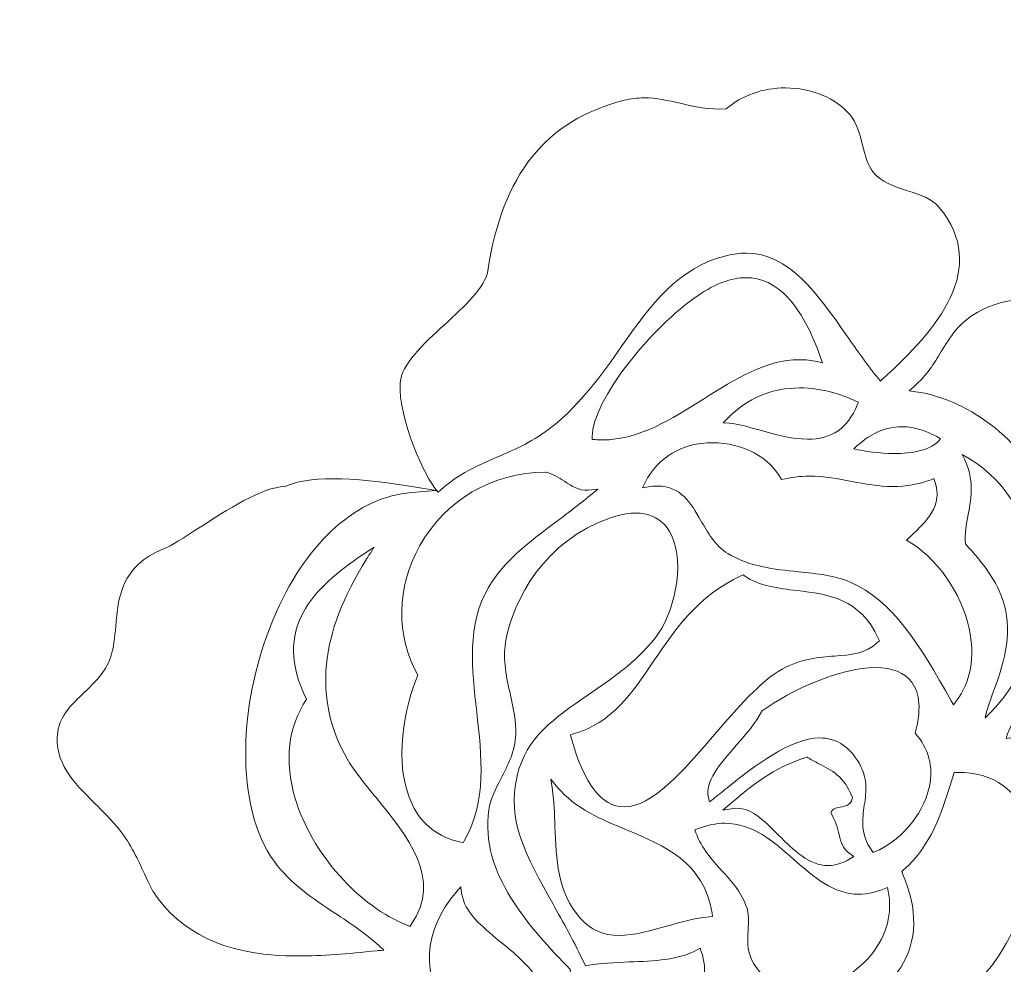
# Model space of a CAD drawing. Header units: millimetres. Extents: x -187 to 113, y -78 to 72.
# Drawn here: x -153.42 to -146.68, y 11.65 to 18.12 of the extents above; entities that cross this region are included whole.
import ezdxf

# ---------------------------------------------------------------- set-up
doc = ezdxf.new("R2010")
doc.units = ezdxf.units.MM
doc.header["$MEASUREMENT"] = 0
doc.layers.add('layer 1', color=7, linetype='Continuous')

msp = doc.modelspace()

# ---------------------------------------------------------------- linework, layer by layer
at = {"layer": 'layer 1', "color": 1, "lineweight": 35}
msp.add_open_spline([(38.43276, 72.15664), (38.43276, 72.15664), (-111.56738, 72.15664), (-111.56738, 72.15664), (-111.56738, 72.15664), (-152.98848, 72.15664), (-186.56732, 38.5779), (-186.56732, -2.84336), (-186.56732, -2.84336), (-186.56732, -44.26448), (-152.98848, -77.84336), (-111.56738, -77.84336), (-111.56738, -77.84336), (-111.56738, -77.84336), (38.43276, -77.84336), (38.43276, -77.84336), (38.43276, -77.84336), (79.85412, -77.84336), (113.43268, -44.26448), (113.43268, -2.84336), (113.43268, -2.84336), (113.43268, 38.5779), (79.85412, 72.15664), (38.43276, 72.15664)], degree=3, knots=[0, 0, 0, 0, 0.1428571, 0.1428571, 0.1428571, 0.1428572, 0.2857143, 0.2857143, 0.2857143, 0.2857143, 0.4285714, 0.4285714, 0.4285714, 0.4285714, 0.5714286, 0.5714286, 0.5714286, 0.5714286, 0.7142857, 0.7142857, 0.7142857, 0.7142857, 1, 1, 1, 1], dxfattribs=at)
msp.add_open_spline([(-117.87722, 66.47888), (-152.71358, 59.99508), (-179.22136, 33.43024), (-181.29874, 1.06578)], degree=3, dxfattribs=at)
at = {"layer": 'layer 1', "color": 1, "lineweight": 9}
for points, knots in [([(-150.55904, 14.8844), (-150.55904, 14.8844), (-150.54386, 14.89802), (-150.54386, 14.89802), (-150.54386, 14.89802), (-150.41842, 15.01038), (-150.28868, 15.06642), (-150.1513, 15.12576), (-150.1513, 15.12576), (-150.0289, 15.17862), (-149.90232, 15.2333), (-149.7797, 15.33106), (-149.7797, 15.33106), (-149.5764, 15.49328), (-149.4359, 15.69236), (-149.30006, 15.8849), (-149.30006, 15.8849), (-149.1041, 16.16264), (-148.91902, 16.42494), (-148.57666, 16.50496), (-148.57666, 16.50496), (-148.53334, 16.51506), (-148.49086, 16.52018), (-148.45036, 16.52018), (-148.45036, 16.52018), (-148.15532, 16.52018), (-147.96334, 16.24562), (-147.76004, 15.95496), (-147.76004, 15.95496), (-147.69172, 15.85728), (-147.6211, 15.75626), (-147.5441, 15.66148), (-147.5441, 15.66148), (-147.5441, 15.66148), (-147.5305, 15.6448), (-147.5305, 15.6448), (-147.5305, 15.6448), (-147.5305, 15.6448), (-147.51458, 15.6592), (-147.51458, 15.6592), (-147.51458, 15.6592), (-147.13176, 16.00536), (-146.78626, 16.41548), (-147.12676, 16.83268), (-147.12676, 16.83268), (-147.17612, 16.89314), (-147.25832, 16.91958), (-147.3454, 16.94762), (-147.3454, 16.94762), (-147.4355, 16.97666), (-147.5287, 17.00664), (-147.5817, 17.07654), (-147.5817, 17.07654), (-147.61818, 17.1247), (-147.63562, 17.19322), (-147.65244, 17.25946), (-147.65244, 17.25946), (-147.67132, 17.33382), (-147.69086, 17.41066), (-147.73764, 17.46586), (-147.73764, 17.46586), (-147.83574, 17.58188), (-148.00104, 17.6511), (-148.17976, 17.6511), (-148.17976, 17.6511), (-148.3356, 17.6511), (-148.47946, 17.59992), (-148.58568, 17.50686), (-148.58568, 17.50686), (-148.7034, 17.5003), (-148.80468, 17.5235), (-148.90234, 17.54588), (-148.90234, 17.54588), (-148.98534, 17.56494), (-149.0638, 17.58296), (-149.14896, 17.58296), (-149.14896, 17.58296), (-149.19572, 17.58296), (-149.24006, 17.57746), (-149.2845, 17.56622), (-149.2845, 17.56622), (-149.82156, 17.43068), (-150.11852, 17.05956), (-150.21904, 16.39832), (-150.21904, 16.39832), (-150.23592, 16.2878), (-150.37704, 16.1578), (-150.51354, 16.03208), (-150.51354, 16.03208), (-150.66562, 15.89204), (-150.80926, 15.75976), (-150.81838, 15.63368), (-150.81838, 15.63368), (-150.83636, 15.38562), (-150.63942, 14.97458), (-150.57262, 14.89964), (-150.57262, 14.89964), (-150.57262, 14.89964), (-150.55904, 14.8844), (-150.55904, 14.8844)], [0, 0, 0, 0, 0.0384615, 0.0384615, 0.0384615, 0.0384615, 0.0769231, 0.0769231, 0.0769231, 0.0769231, 0.1153846, 0.1153846, 0.1153846, 0.1153846, 0.1538462, 0.1538462, 0.1538462, 0.1538462, 0.1923077, 0.1923077, 0.1923077, 0.1923077, 0.2307692, 0.2307692, 0.2307692, 0.2307692, 0.2692308, 0.2692308, 0.2692308, 0.2692308, 0.3076923, 0.3076923, 0.3076923, 0.3076923, 0.3461538, 0.3461538, 0.3461538, 0.3461539, 0.3846154, 0.3846154, 0.3846154, 0.3846154, 0.4230769, 0.4230769, 0.4230769, 0.4230769, 0.4615385, 0.4615385, 0.4615385, 0.4615385, 0.5, 0.5, 0.5, 0.5, 0.5384615, 0.5384615, 0.5384615, 0.5384615, 0.5769231, 0.5769231, 0.5769231, 0.5769231, 0.6153846, 0.6153846, 0.6153846, 0.6153846, 0.6538462, 0.6538462, 0.6538462, 0.6538462, 0.6923077, 0.6923077, 0.6923077, 0.6923077, 0.7307692, 0.7307692, 0.7307692, 0.7307692, 0.7692308, 0.7692308, 0.7692308, 0.7692308, 0.8076923, 0.8076923, 0.8076923, 0.8076923, 0.8461538, 0.8461538, 0.8461538, 0.8461539, 0.8846154, 0.8846154, 0.8846154, 0.8846154, 0.9230769, 0.9230769, 0.9230769, 0.9230769, 1, 1, 1, 1]), ([(-148.45168, 16.35218), (-148.55066, 16.35218), (-148.66044, 16.31152), (-148.77804, 16.2314), (-148.77804, 16.2314), (-149.09772, 16.01366), (-149.50322, 15.5148), (-149.50322, 15.26464), (-149.50322, 15.26464), (-149.50322, 15.26464), (-149.50322, 15.24548), (-149.50322, 15.24548), (-149.50322, 15.24548), (-149.50322, 15.24548), (-149.4843, 15.24398), (-149.4843, 15.24398), (-149.4843, 15.24398), (-149.4672, 15.24258), (-149.45008, 15.24188), (-149.43314, 15.24188), (-149.43314, 15.24188), (-149.18544, 15.2419), (-148.95932, 15.3842), (-148.74062, 15.52178), (-148.74062, 15.52178), (-148.52048, 15.66028), (-148.31252, 15.79108), (-148.08398, 15.79108), (-148.08398, 15.79108), (-148.04334, 15.79108), (-148.00262, 15.78676), (-147.96294, 15.77822), (-147.96294, 15.77822), (-147.96294, 15.77822), (-147.92694, 15.7705), (-147.92694, 15.7705), (-147.92694, 15.7705), (-147.92694, 15.7705), (-147.93938, 15.80554), (-147.93938, 15.80554), (-147.93938, 15.80554), (-148.0701, 16.17338), (-148.2377, 16.35216), (-148.45168, 16.35218)], [0, 0, 0, 0, 0.0833333, 0.0833333, 0.0833333, 0.0833333, 0.1666667, 0.1666667, 0.1666667, 0.1666667, 0.25, 0.25, 0.25, 0.25, 0.3333333, 0.3333333, 0.3333333, 0.3333333, 0.4166667, 0.4166667, 0.4166667, 0.4166667, 0.5, 0.5, 0.5, 0.5, 0.5833333, 0.5833333, 0.5833333, 0.5833333, 0.6666667, 0.6666667, 0.6666667, 0.6666667, 0.75, 0.75, 0.75, 0.75, 0.8333333, 0.8333333, 0.8333333, 0.8333333, 1, 1, 1, 1]), ([(-145.77388, 13.83546), (-145.64498, 14.2262), (-145.781, 14.6728), (-146.12904, 15.00636), (-146.12904, 15.00636), (-145.90814, 15.17898), (-145.82686, 15.43732), (-145.91158, 15.70234), (-145.91158, 15.70234), (-146.00548, 15.99628), (-146.2681, 16.20154), (-146.55014, 16.20154), (-146.55014, 16.20154), (-146.6582, 16.20156), (-146.76518, 16.17206), (-146.86814, 16.11392), (-146.86814, 16.11392), (-146.9937, 16.04304), (-147.05188, 15.9474), (-147.11346, 15.84612), (-147.11346, 15.84612), (-147.16194, 15.7664), (-147.21208, 15.68394), (-147.29972, 15.60804), (-147.29972, 15.60804), (-147.29972, 15.60804), (-147.33414, 15.57826), (-147.33414, 15.57826), (-147.33414, 15.57826), (-147.33414, 15.57826), (-147.28932, 15.57176), (-147.28932, 15.57176), (-147.28932, 15.57176), (-146.90258, 15.51552), (-146.54044, 15.22154), (-146.34424, 14.80448), (-146.34424, 14.80448), (-146.1561, 14.4046), (-146.15908, 13.97112), (-146.35218, 13.64486), (-146.35218, 13.64486), (-146.38782, 13.58452), (-146.43242, 13.53844), (-146.47968, 13.48972), (-146.47968, 13.48972), (-146.54756, 13.41968), (-146.61776, 13.34722), (-146.65878, 13.22994), (-146.65878, 13.22994), (-146.65878, 13.22994), (-146.66954, 13.1992), (-146.66954, 13.1992), (-146.66954, 13.1992), (-146.66954, 13.1992), (-146.63744, 13.2024), (-146.63744, 13.2024), (-146.63744, 13.2024), (-146.20728, 13.24508), (-145.8925, 13.47582), (-145.77388, 13.83546)], [0, 0, 0, 0, 0.0625, 0.0625, 0.0625, 0.0625, 0.125, 0.125, 0.125, 0.125, 0.1875, 0.1875, 0.1875, 0.1875, 0.25, 0.25, 0.25, 0.25, 0.3125, 0.3125, 0.3125, 0.3125, 0.375, 0.375, 0.375, 0.375, 0.4375, 0.4375, 0.4375, 0.4375, 0.5, 0.5, 0.5, 0.5, 0.5625, 0.5625, 0.5625, 0.5625, 0.625, 0.625, 0.625, 0.625, 0.6875, 0.6875, 0.6875, 0.6875, 0.75, 0.75, 0.75, 0.75, 0.8125, 0.8125, 0.8125, 0.8125, 0.875, 0.875, 0.875, 0.875, 1, 1, 1, 1]), ([(-148.08392, 15.59784), (-148.27328, 15.59784), (-148.4388, 15.52834), (-148.57584, 15.39124), (-148.57584, 15.39124), (-148.57584, 15.39124), (-148.60788, 15.35924), (-148.60788, 15.35924), (-148.60788, 15.35924), (-148.60788, 15.35924), (-148.56298, 15.35584), (-148.56298, 15.35584), (-148.56298, 15.35584), (-148.50746, 15.35158), (-148.4366, 15.33146), (-148.36158, 15.3101), (-148.36158, 15.3101), (-148.2571, 15.28038), (-148.13866, 15.2467), (-148.02898, 15.2467), (-148.02898, 15.2467), (-147.86352, 15.24672), (-147.75216, 15.3235), (-147.6885, 15.48144), (-147.6885, 15.48144), (-147.6885, 15.48144), (-147.68106, 15.49986), (-147.68106, 15.49986), (-147.68106, 15.49986), (-147.68106, 15.49986), (-147.69896, 15.50816), (-147.69896, 15.50816), (-147.69896, 15.50816), (-147.78758, 15.54906), (-147.92634, 15.59782), (-148.08392, 15.59784)], [0, 0, 0, 0, 0.1, 0.1, 0.1, 0.1, 0.2, 0.2, 0.2, 0.2, 0.3, 0.3, 0.3, 0.3, 0.4, 0.4, 0.4, 0.4, 0.5, 0.5, 0.5, 0.5, 0.6, 0.6, 0.6, 0.6, 0.7, 0.7, 0.7, 0.7, 0.8, 0.8, 0.8, 0.8, 1, 1, 1, 1]), ([(-147.434, 15.149), (-147.53734, 15.149), (-147.6403, 15.1641), (-147.71328, 15.1806), (-147.71328, 15.1806), (-147.60844, 15.2814), (-147.4978, 15.33248), (-147.38394, 15.33248), (-147.38394, 15.33248), (-147.2771, 15.3325), (-147.18374, 15.28804), (-147.11826, 15.24974), (-147.11826, 15.24974), (-147.17918, 15.16702), (-147.32164, 15.149), (-147.434, 15.149)], [0, 0, 0, 0, 0.2, 0.2, 0.2, 0.2, 0.4, 0.4, 0.4, 0.4, 0.6, 0.6, 0.6, 0.6, 1, 1, 1, 1]), ([(-147.0298, 13.42974), (-147.0298, 13.42974), (-147.01094, 13.454), (-147.01094, 13.454), (-147.01094, 13.454), (-146.91168, 13.58178), (-146.88028, 13.75808), (-146.92246, 13.9504), (-146.92246, 13.9504), (-146.97732, 14.20086), (-147.148, 14.4404), (-147.35164, 14.5563), (-147.35164, 14.5563), (-147.34194, 14.5655), (-147.33208, 14.5747), (-147.3223, 14.58388), (-147.3223, 14.58388), (-147.21306, 14.6859), (-147.10012, 14.79128), (-147.1568, 14.95708), (-147.1568, 14.95708), (-147.1568, 14.95708), (-147.16364, 14.97702), (-147.16364, 14.97702), (-147.16364, 14.97702), (-147.16364, 14.97702), (-147.18322, 14.96978), (-147.18322, 14.96978), (-147.18322, 14.96978), (-147.26872, 14.93824), (-147.35418, 14.9229), (-147.44468, 14.9229), (-147.44468, 14.9229), (-147.54224, 14.92292), (-147.636, 14.94066), (-147.72672, 14.9579), (-147.72672, 14.9579), (-147.81926, 14.97544), (-147.91496, 14.99358), (-148.01644, 14.99358), (-148.01644, 14.99358), (-148.0822, 14.9936), (-148.14458, 14.98604), (-148.20662, 14.97058), (-148.20662, 14.97058), (-148.2835, 15.12), (-148.47478, 15.22302), (-148.6792, 15.22302), (-148.6792, 15.22302), (-148.88568, 15.22302), (-149.05432, 15.1237), (-149.14186, 14.95044), (-149.14186, 14.95044), (-149.14186, 14.95044), (-149.15998, 14.91462), (-149.15998, 14.91462), (-149.15998, 14.91462), (-149.15998, 14.91462), (-149.12064, 14.92052), (-149.12064, 14.92052), (-149.12064, 14.92052), (-149.09848, 14.92382), (-149.07714, 14.92548), (-149.0573, 14.92548), (-149.0573, 14.92548), (-148.89478, 14.92552), (-148.82986, 14.81196), (-148.76118, 14.69168), (-148.76118, 14.69168), (-148.71238, 14.60634), (-148.66196, 14.51808), (-148.57462, 14.46412), (-148.57462, 14.46412), (-148.42948, 14.37454), (-148.25782, 14.35674), (-148.09174, 14.3395), (-148.09174, 14.3395), (-147.96256, 14.32614), (-147.84052, 14.31346), (-147.73718, 14.26854), (-147.73718, 14.26854), (-147.4478, 14.14272), (-147.26016, 13.83966), (-147.04488, 13.45656), (-147.04488, 13.45656), (-147.04488, 13.45656), (-147.0298, 13.42974), (-147.0298, 13.42974)], [0, 0, 0, 0, 0.0434783, 0.0434783, 0.0434783, 0.0434783, 0.0869565, 0.0869565, 0.0869565, 0.0869565, 0.1304348, 0.1304348, 0.1304348, 0.1304348, 0.173913, 0.173913, 0.173913, 0.1739131, 0.2173913, 0.2173913, 0.2173913, 0.2173913, 0.2608696, 0.2608696, 0.2608696, 0.2608696, 0.3043478, 0.3043478, 0.3043478, 0.3043478, 0.3478261, 0.3478261, 0.3478261, 0.3478261, 0.3913043, 0.3913043, 0.3913043, 0.3913044, 0.4347826, 0.4347826, 0.4347826, 0.4347826, 0.4782609, 0.4782609, 0.4782609, 0.4782609, 0.5217391, 0.5217391, 0.5217391, 0.5217391, 0.5652174, 0.5652174, 0.5652174, 0.5652174, 0.6086957, 0.6086957, 0.6086957, 0.6086957, 0.6521739, 0.6521739, 0.6521739, 0.6521739, 0.6956522, 0.6956522, 0.6956522, 0.6956522, 0.7391304, 0.7391304, 0.7391304, 0.7391304, 0.7826087, 0.7826087, 0.7826087, 0.7826087, 0.826087, 0.826087, 0.826087, 0.826087, 0.8695652, 0.8695652, 0.8695652, 0.8695652, 0.9130435, 0.9130435, 0.9130435, 0.9130435, 1, 1, 1, 1]), ([(-146.46712, 14.3605), (-146.5097, 14.7149), (-146.69154, 14.99558), (-146.97002, 15.14104), (-146.97002, 15.14104), (-146.88244, 14.9784), (-146.906, 14.85288), (-146.9289, 14.73108), (-146.9289, 14.73108), (-146.9415, 14.6638), (-146.95346, 14.60014), (-146.94784, 14.52994), (-146.94784, 14.52994), (-146.83078, 14.40034), (-146.73054, 14.27972), (-146.68474, 14.124), (-146.68474, 14.124), (-146.61898, 13.90018), (-146.69578, 13.68688), (-146.75752, 13.51546), (-146.75752, 13.51546), (-146.78088, 13.45048), (-146.80196, 13.39208), (-146.81294, 13.34076), (-146.81294, 13.34076), (-146.55768, 13.56288), (-146.41962, 13.96482), (-146.46712, 14.3605)], [0, 0, 0, 0, 0.25, 0.25, 0.25, 0.25, 0.375, 0.375, 0.375, 0.375, 0.5, 0.5, 0.5, 0.5, 0.625, 0.625, 0.625, 0.625, 0.75, 0.75, 0.75, 0.75, 0.875, 0.875, 0.875, 0.875, 1, 1, 1, 1]), ([(-145.0377, 13.5641), (-145.03624, 13.56648), (-145.03534, 13.56926), (-145.03482, 13.5724), (-145.03482, 13.5724), (-145.03282, 13.58558), (-145.0408, 13.59406), (-145.05326, 13.60056), (-145.05326, 13.60056), (-144.83818, 13.89362), (-144.80222, 14.24164), (-144.95544, 14.55948), (-144.95544, 14.55948), (-145.11238, 14.88516), (-145.43354, 15.09556), (-145.77366, 15.09556), (-145.77366, 15.09556), (-145.85428, 15.09558), (-145.93526, 15.0838), (-146.01438, 15.06058), (-146.01438, 15.06058), (-146.01438, 15.06058), (-146.0622, 15.04654), (-146.0622, 15.04654), (-146.0622, 15.04654), (-146.0622, 15.04654), (-146.01846, 15.02246), (-146.01846, 15.02246), (-146.01846, 15.02246), (-145.56038, 14.77), (-145.39332, 14.29578), (-145.43096, 13.9378), (-145.43096, 13.9378), (-145.46736, 13.59138), (-145.67482, 13.337), (-146.00356, 13.23852), (-146.00356, 13.23852), (-146.17612, 13.15044), (-146.42704, 12.97088), (-146.44456, 12.84762), (-146.44456, 12.84762), (-146.44456, 12.84762), (-146.4464, 12.83436), (-146.4464, 12.83436), (-146.4464, 12.83436), (-146.4464, 12.83436), (-146.43524, 12.82718), (-146.43524, 12.82718), (-146.43524, 12.82718), (-146.42894, 12.82312), (-146.41806, 12.81352), (-146.40542, 12.80244), (-146.40542, 12.80244), (-146.33202, 12.73782), (-146.1792, 12.6033), (-145.91538, 12.6033), (-145.91538, 12.6033), (-145.85018, 12.6033), (-145.78168, 12.61182), (-145.7139, 12.62822), (-145.7139, 12.62822), (-145.66, 12.63546), (-145.60772, 12.6391), (-145.55866, 12.6391), (-145.55866, 12.6391), (-145.29486, 12.63912), (-145.11192, 12.53592), (-145.04348, 12.34856), (-145.04348, 12.34856), (-144.95184, 12.09774), (-145.09246, 11.75408), (-145.39328, 11.4935), (-145.39328, 11.4935), (-145.39328, 11.4935), (-145.4524, 11.44228), (-145.4524, 11.44228), (-145.4524, 11.44228), (-145.4524, 11.44228), (-145.37596, 11.4574), (-145.37596, 11.4574), (-145.37596, 11.4574), (-145.31498, 11.46946), (-145.25578, 11.49), (-145.19854, 11.51658), (-145.19854, 11.51658), (-145.19854, 11.51658), (-145.20412, 11.5039), (-145.20412, 11.5039), (-145.20412, 11.5039), (-145.30604, 11.27166), (-145.54096, 11.2361), (-145.78974, 11.1985), (-145.78974, 11.1985), (-145.93108, 11.1771), (-146.07726, 11.15498), (-146.20206, 11.09472), (-146.20206, 11.09472), (-146.29652, 11.04904), (-146.3776, 10.97604), (-146.45602, 10.90544), (-146.45602, 10.90544), (-146.53072, 10.83816), (-146.60802, 10.76854), (-146.69542, 10.72468), (-146.69542, 10.72468), (-147.12542, 10.50854), (-147.49088, 10.5017), (-147.8738, 10.7037), (-147.8738, 10.7037), (-147.8738, 10.7037), (-147.8776, 10.70994), (-147.8776, 10.70994), (-147.8776, 10.70994), (-147.8776, 10.70994), (-147.88462, 10.70994), (-147.88462, 10.70994), (-147.88462, 10.70994), (-147.88462, 10.70994), (-147.89726, 10.71772), (-147.89726, 10.71772), (-147.89726, 10.71772), (-147.89726, 10.71772), (-147.90394, 10.70452), (-147.90394, 10.70452), (-147.90394, 10.70452), (-147.90394, 10.70452), (-147.93172, 10.68768), (-147.93172, 10.68768), (-147.93172, 10.68768), (-147.93172, 10.68768), (-147.92114, 10.68206), (-147.92114, 10.68206), (-147.92114, 10.68206), (-147.95478, 10.6451), (-148.03412, 10.56558), (-148.0611, 10.54952), (-148.0611, 10.54952), (-148.0611, 10.54952), (-148.0643, 10.55356), (-148.0643, 10.55356), (-148.0643, 10.55356), (-148.0643, 10.55356), (-148.07892, 10.54648), (-148.07892, 10.54648), (-148.07892, 10.54648), (-148.16608, 10.50436), (-148.21228, 10.50198), (-148.26116, 10.49948), (-148.26116, 10.49948), (-148.31186, 10.49696), (-148.36436, 10.4943), (-148.45882, 10.4487), (-148.45882, 10.4487), (-148.45882, 10.4487), (-148.47504, 10.44088), (-148.47504, 10.44088), (-148.47504, 10.44088), (-148.47504, 10.44088), (-148.46946, 10.42358), (-148.46946, 10.42358), (-148.46946, 10.42358), (-148.45638, 10.38306), (-148.44414, 10.34402), (-148.43224, 10.30624), (-148.43224, 10.30624), (-148.35906, 10.07384), (-148.30134, 9.89024), (-148.1672, 9.691), (-148.1672, 9.691), (-147.90456, 9.30152), (-147.4375, 9.04984), (-146.97724, 9.0498), (-146.97724, 9.0498), (-146.76666, 9.0498), (-146.56926, 9.1016), (-146.3904, 9.2037), (-146.3904, 9.2037), (-146.1556, 9.33766), (-146.0536, 9.52834), (-145.96362, 9.69658), (-145.96362, 9.69658), (-145.89938, 9.81676), (-145.83872, 9.93022), (-145.73788, 10.01508), (-145.73788, 10.01508), (-145.70536, 10.04248), (-145.65178, 10.05446), (-145.59998, 10.06602), (-145.59998, 10.06602), (-145.55524, 10.07602), (-145.513, 10.08548), (-145.4819, 10.1047), (-145.4819, 10.1047), (-144.99544, 10.4068), (-144.93982, 11.0539), (-145.16712, 11.5049), (-145.16712, 11.5049), (-145.16712, 11.5049), (-145.17788, 11.52628), (-145.17788, 11.52628), (-145.17788, 11.52628), (-144.87, 11.67936), (-144.6304, 12.0303), (-144.56724, 12.44854), (-144.56724, 12.44854), (-144.4954, 12.92408), (-144.67072, 13.33654), (-145.0377, 13.5641)], [0, 0, 0, 0, 0.0188679, 0.0188679, 0.0188679, 0.0188679, 0.0377358, 0.0377358, 0.0377358, 0.0377359, 0.0566038, 0.0566038, 0.0566038, 0.0566038, 0.0754717, 0.0754717, 0.0754717, 0.0754717, 0.0943396, 0.0943396, 0.0943396, 0.0943396, 0.1132075, 0.1132075, 0.1132075, 0.1132076, 0.1320755, 0.1320755, 0.1320755, 0.1320755, 0.1509434, 0.1509434, 0.1509434, 0.1509434, 0.1698113, 0.1698113, 0.1698113, 0.1698113, 0.1886792, 0.1886792, 0.1886792, 0.1886793, 0.2075472, 0.2075472, 0.2075472, 0.2075472, 0.2264151, 0.2264151, 0.2264151, 0.2264151, 0.245283, 0.245283, 0.245283, 0.245283, 0.2641509, 0.2641509, 0.2641509, 0.264151, 0.2830189, 0.2830189, 0.2830189, 0.2830189, 0.3018868, 0.3018868, 0.3018868, 0.3018868, 0.3207547, 0.3207547, 0.3207547, 0.3207547, 0.3396226, 0.3396226, 0.3396226, 0.3396227, 0.3584906, 0.3584906, 0.3584906, 0.3584906, 0.3773585, 0.3773585, 0.3773585, 0.3773585, 0.3962264, 0.3962264, 0.3962264, 0.3962264, 0.4150943, 0.4150943, 0.4150943, 0.4150943, 0.4339623, 0.4339623, 0.4339623, 0.4339623, 0.4528302, 0.4528302, 0.4528302, 0.4528302, 0.4716981, 0.4716981, 0.4716981, 0.4716981, 0.490566, 0.490566, 0.490566, 0.490566, 0.509434, 0.509434, 0.509434, 0.509434, 0.5283019, 0.5283019, 0.5283019, 0.5283019, 0.5471698, 0.5471698, 0.5471698, 0.5471698, 0.5660377, 0.5660377, 0.5660377, 0.5660377, 0.5849057, 0.5849057, 0.5849057, 0.5849057, 0.6037736, 0.6037736, 0.6037736, 0.6037736, 0.6226415, 0.6226415, 0.6226415, 0.6226415, 0.6415094, 0.6415094, 0.6415094, 0.6415094, 0.6603774, 0.6603774, 0.6603774, 0.6603774, 0.6792453, 0.6792453, 0.6792453, 0.6792453, 0.6981132, 0.6981132, 0.6981132, 0.6981132, 0.7169811, 0.7169811, 0.7169811, 0.7169811, 0.7358491, 0.7358491, 0.7358491, 0.7358491, 0.754717, 0.754717, 0.754717, 0.754717, 0.7735849, 0.7735849, 0.7735849, 0.7735849, 0.7924528, 0.7924528, 0.7924528, 0.7924528, 0.8113208, 0.8113208, 0.8113208, 0.8113208, 0.8301887, 0.8301887, 0.8301887, 0.8301887, 0.8490566, 0.8490566, 0.8490566, 0.8490566, 0.8679245, 0.8679245, 0.8679245, 0.8679245, 0.8867925, 0.8867925, 0.8867925, 0.8867925, 0.9056604, 0.9056604, 0.9056604, 0.9056604, 0.9245283, 0.9245283, 0.9245283, 0.9245283, 0.9433962, 0.9433962, 0.9433962, 0.9433962, 0.9622642, 0.9622642, 0.9622642, 0.9622642, 1, 1, 1, 1]), ([(-151.51634, 11.71), (-151.3542, 11.71), (-151.18354, 11.7242), (-150.97722, 11.7455), (-150.97722, 11.7455), (-150.97722, 11.7455), (-150.93106, 11.75026), (-150.93106, 11.75026), (-150.93106, 11.75026), (-150.93106, 11.75026), (-150.96564, 11.7816), (-150.96564, 11.7816), (-150.96564, 11.7816), (-151.05926, 11.86638), (-151.1624, 11.93452), (-151.26216, 12.00044), (-151.26216, 12.00044), (-151.41868, 12.10384), (-151.56654, 12.20154), (-151.68272, 12.35886), (-151.68272, 12.35886), (-151.9482, 12.71856), (-151.94084, 13.45244), (-151.66564, 14.06592), (-151.66564, 14.06592), (-151.44608, 14.55538), (-151.10864, 14.85266), (-150.73994, 14.88152), (-150.73994, 14.88152), (-150.73994, 14.88152), (-150.57184, 14.89468), (-150.57184, 14.89468), (-150.57184, 14.89468), (-150.57184, 14.89468), (-150.73816, 14.92266), (-150.73816, 14.92266), (-150.73816, 14.92266), (-151.16036, 14.99368), (-151.46386, 14.9944), (-151.60706, 14.9226), (-151.60706, 14.9226), (-151.76448, 14.91964), (-152.00512, 14.76352), (-152.19886, 14.6379), (-152.19886, 14.6379), (-152.2991, 14.57286), (-152.38568, 14.51672), (-152.4389, 14.49564), (-152.4389, 14.49564), (-152.731, 14.37978), (-152.75006, 14.16058), (-152.76692, 13.96718), (-152.76692, 13.96718), (-152.77368, 13.8897), (-152.78002, 13.81648), (-152.80226, 13.75164), (-152.80226, 13.75164), (-152.83544, 13.65436), (-152.91088, 13.5822), (-152.98386, 13.5124), (-152.98386, 13.5124), (-153.06862, 13.43124), (-153.14872, 13.35464), (-153.1638, 13.24348), (-153.1638, 13.24348), (-153.19206, 13.0342), (-153.05614, 12.89946), (-152.91212, 12.75678), (-152.91212, 12.75678), (-152.85334, 12.69858), (-152.79258, 12.63836), (-152.73858, 12.56976), (-152.73858, 12.56976), (-152.66446, 12.47546), (-152.61438, 12.3679), (-152.5702, 12.27296), (-152.5702, 12.27296), (-152.5372, 12.20206), (-152.50874, 12.14084), (-152.47662, 12.09986), (-152.47662, 12.09986), (-152.2645, 11.83026), (-151.9684, 11.71), (-151.51634, 11.71)], [0, 0, 0, 0, 0.0454545, 0.0454545, 0.0454545, 0.0454546, 0.0909091, 0.0909091, 0.0909091, 0.0909091, 0.1363636, 0.1363636, 0.1363636, 0.1363636, 0.1818182, 0.1818182, 0.1818182, 0.1818182, 0.2272727, 0.2272727, 0.2272727, 0.2272727, 0.2727273, 0.2727273, 0.2727273, 0.2727273, 0.3181818, 0.3181818, 0.3181818, 0.3181818, 0.3636364, 0.3636364, 0.3636364, 0.3636364, 0.4090909, 0.4090909, 0.4090909, 0.4090909, 0.4545455, 0.4545455, 0.4545455, 0.4545455, 0.5, 0.5, 0.5, 0.5, 0.5454545, 0.5454545, 0.5454545, 0.5454546, 0.5909091, 0.5909091, 0.5909091, 0.5909091, 0.6363636, 0.6363636, 0.6363636, 0.6363636, 0.6818182, 0.6818182, 0.6818182, 0.6818182, 0.7272727, 0.7272727, 0.7272727, 0.7272727, 0.7727273, 0.7727273, 0.7727273, 0.7727273, 0.8181818, 0.8181818, 0.8181818, 0.8181818, 0.8636364, 0.8636364, 0.8636364, 0.8636364, 0.9090909, 0.9090909, 0.9090909, 0.9090909, 1, 1, 1, 1]), ([(-150.40236, 12.48832), (-150.40236, 12.48832), (-150.388, 12.48522), (-150.388, 12.48522), (-150.388, 12.48522), (-150.388, 12.48522), (-150.38044, 12.498), (-150.38044, 12.498), (-150.38044, 12.498), (-150.22402, 12.76384), (-150.26004, 13.077), (-150.2948, 13.37984), (-150.2948, 13.37984), (-150.3287, 13.6754), (-150.3638, 13.981), (-150.21394, 14.23236), (-150.21394, 14.23236), (-150.10472, 14.41584), (-149.94776, 14.5337), (-149.74904, 14.68296), (-149.74904, 14.68296), (-149.67572, 14.73806), (-149.59988, 14.795), (-149.51786, 14.86152), (-149.51786, 14.86152), (-149.51786, 14.86152), (-149.46478, 14.90448), (-149.46478, 14.90448), (-149.46478, 14.90448), (-149.46478, 14.90448), (-149.53246, 14.89834), (-149.53246, 14.89834), (-149.53246, 14.89834), (-149.59394, 14.89288), (-149.64228, 14.92456), (-149.69436, 14.95838), (-149.69436, 14.95838), (-149.73352, 14.98382), (-149.77402, 15.0101), (-149.82116, 15.02078), (-149.82116, 15.02078), (-149.82116, 15.02078), (-149.82348, 15.0213), (-149.82348, 15.0213), (-149.82348, 15.0213), (-149.82348, 15.0213), (-149.82584, 15.0213), (-149.82584, 15.0213), (-149.82584, 15.0213), (-150.18786, 15.0177), (-150.50856, 14.82994), (-150.68364, 14.51902), (-150.68364, 14.51902), (-150.84414, 14.23404), (-150.84936, 13.90312), (-150.6982, 13.6316), (-150.6982, 13.6316), (-150.78656, 13.42968), (-150.87214, 13.01962), (-150.7353, 12.74356), (-150.7353, 12.74356), (-150.6679, 12.60754), (-150.55588, 12.52166), (-150.40236, 12.48832)], [0, 0, 0, 0, 0.0588235, 0.0588235, 0.0588235, 0.0588235, 0.1176471, 0.1176471, 0.1176471, 0.1176471, 0.1764706, 0.1764706, 0.1764706, 0.1764706, 0.2352941, 0.2352941, 0.2352941, 0.2352941, 0.2941176, 0.2941176, 0.2941176, 0.2941177, 0.3529412, 0.3529412, 0.3529412, 0.3529412, 0.4117647, 0.4117647, 0.4117647, 0.4117647, 0.4705882, 0.4705882, 0.4705882, 0.4705882, 0.5294118, 0.5294118, 0.5294118, 0.5294118, 0.5882353, 0.5882353, 0.5882353, 0.5882353, 0.6470588, 0.6470588, 0.6470588, 0.6470588, 0.7058824, 0.7058824, 0.7058824, 0.7058824, 0.7647059, 0.7647059, 0.7647059, 0.7647059, 0.8235294, 0.8235294, 0.8235294, 0.8235294, 0.8823529, 0.8823529, 0.8823529, 0.882353, 1, 1, 1, 1]), ([(-149.5982, 11.32618), (-149.58064, 11.28622), (-149.56246, 11.24488), (-149.54876, 11.19956), (-149.54876, 11.19956), (-149.54876, 11.19956), (-149.5469, 11.1934), (-149.5469, 11.1934), (-149.5469, 11.1934), (-149.5469, 11.1934), (-149.54188, 11.18936), (-149.54188, 11.18936), (-149.54188, 11.18936), (-149.47096, 11.1323), (-149.38326, 11.1021), (-149.28828, 11.1021), (-149.28828, 11.1021), (-149.11306, 11.1021), (-148.9238, 11.2056), (-148.8173, 11.35964), (-148.8173, 11.35964), (-148.73338, 11.48106), (-148.71182, 11.61624), (-148.75658, 11.74032), (-148.75658, 11.74032), (-148.75658, 11.74032), (-148.76462, 11.76272), (-148.76462, 11.76272), (-148.76462, 11.76272), (-148.76462, 11.76272), (-148.78548, 11.75148), (-148.78548, 11.75148), (-148.78548, 11.75148), (-148.9141, 11.68188), (-149.0773, 11.67542), (-149.25006, 11.66854), (-149.25006, 11.66854), (-149.35002, 11.6646), (-149.45324, 11.66046), (-149.5504, 11.64308), (-149.5504, 11.64308), (-149.6253, 11.80316), (-149.70426, 11.9441), (-149.77416, 12.06886), (-149.77416, 12.06886), (-149.95788, 12.39684), (-150.09062, 12.6338), (-150.01854, 12.94122), (-150.01854, 12.94122), (-149.95632, 13.20708), (-149.7597, 13.3411), (-149.532, 13.49626), (-149.532, 13.49626), (-149.37322, 13.60454), (-149.20898, 13.71646), (-149.07242, 13.88608), (-149.07242, 13.88608), (-148.94322, 14.04628), (-148.86612, 14.38828), (-148.9603, 14.5891), (-148.9603, 14.5891), (-149.02876, 14.73504), (-149.17652, 14.77886), (-149.37826, 14.709), (-149.37826, 14.709), (-149.82772, 14.55356), (-150.0461, 14.15338), (-150.09654, 13.8579), (-150.09654, 13.8579), (-150.11732, 13.73568), (-150.09024, 13.61424), (-150.064, 13.49678), (-150.064, 13.49678), (-150.04308, 13.40292), (-150.0233, 13.31426), (-150.02678, 13.22704), (-150.02678, 13.22704), (-150.03172, 13.11008), (-150.0812, 13.01464), (-150.12906, 12.92244), (-150.12906, 12.92244), (-150.16648, 12.85032), (-150.20176, 12.78224), (-150.21192, 12.70998), (-150.21192, 12.70998), (-150.27428, 12.27062), (-149.9317, 11.90702), (-149.65228, 11.61412), (-149.65228, 11.61412), (-149.67576, 11.50284), (-149.63806, 11.41694), (-149.5982, 11.32618)], [0, 0, 0, 0, 0.0416667, 0.0416667, 0.0416667, 0.0416667, 0.0833333, 0.0833333, 0.0833333, 0.0833333, 0.125, 0.125, 0.125, 0.125, 0.1666667, 0.1666667, 0.1666667, 0.1666667, 0.2083333, 0.2083333, 0.2083333, 0.2083333, 0.25, 0.25, 0.25, 0.25, 0.2916667, 0.2916667, 0.2916667, 0.2916667, 0.3333333, 0.3333333, 0.3333333, 0.3333333, 0.375, 0.375, 0.375, 0.375, 0.4166667, 0.4166667, 0.4166667, 0.4166667, 0.4583333, 0.4583333, 0.4583333, 0.4583333, 0.5, 0.5, 0.5, 0.5, 0.5416667, 0.5416667, 0.5416667, 0.5416667, 0.5833333, 0.5833333, 0.5833333, 0.5833333, 0.625, 0.625, 0.625, 0.625, 0.6666667, 0.6666667, 0.6666667, 0.6666667, 0.7083333, 0.7083333, 0.7083333, 0.7083333, 0.75, 0.75, 0.75, 0.75, 0.7916667, 0.7916667, 0.7916667, 0.7916667, 0.8333333, 0.8333333, 0.8333333, 0.8333333, 0.875, 0.875, 0.875, 0.875, 0.9166667, 0.9166667, 0.9166667, 0.9166667, 1, 1, 1, 1]), ([(-151.53744, 12.78748), (-151.42632, 12.41414), (-151.10242, 12.04856), (-150.7673, 11.91816), (-150.7673, 11.91816), (-150.7673, 11.91816), (-150.75238, 11.91236), (-150.75238, 11.91236), (-150.75238, 11.91236), (-150.75238, 11.91236), (-150.7432, 11.92564), (-150.7432, 11.92564), (-150.7432, 11.92564), (-150.52732, 12.23644), (-150.76994, 12.53236), (-150.98402, 12.7934), (-150.98402, 12.7934), (-151.06088, 12.88712), (-151.13342, 12.97564), (-151.18182, 13.06006), (-151.18182, 13.06006), (-151.4152, 13.46738), (-151.3718, 13.91426), (-151.04908, 14.42612), (-151.04908, 14.42612), (-151.04908, 14.42612), (-150.9973, 14.50828), (-150.9973, 14.50828), (-150.9973, 14.50828), (-150.9973, 14.50828), (-151.07766, 14.4546), (-151.07766, 14.4546), (-151.07766, 14.4546), (-151.40498, 14.23584), (-151.70546, 13.94764), (-151.45944, 13.46748), (-151.45944, 13.46748), (-151.58694, 13.2792), (-151.61394, 13.04442), (-151.53744, 12.78748)], [0, 0, 0, 0, 0.0909091, 0.0909091, 0.0909091, 0.0909091, 0.1818182, 0.1818182, 0.1818182, 0.1818182, 0.2727273, 0.2727273, 0.2727273, 0.2727273, 0.3636364, 0.3636364, 0.3636364, 0.3636364, 0.4545455, 0.4545455, 0.4545455, 0.4545455, 0.5454545, 0.5454545, 0.5454545, 0.5454546, 0.6363636, 0.6363636, 0.6363636, 0.6363636, 0.7272727, 0.7272727, 0.7272727, 0.7272727, 0.8181818, 0.8181818, 0.8181818, 0.8181818, 1, 1, 1, 1]), ([(-149.63364, 13.22944), (-149.63364, 13.22944), (-149.65356, 13.22384), (-149.65356, 13.22384), (-149.65356, 13.22384), (-149.65356, 13.22384), (-149.6479, 13.20376), (-149.6479, 13.20376), (-149.6479, 13.20376), (-149.55808, 12.88512), (-149.43966, 12.7302), (-149.28576, 12.73014), (-149.28576, 12.73014), (-149.0928, 12.73014), (-148.88516, 12.97096), (-148.6654, 13.22594), (-148.6654, 13.22594), (-148.50998, 13.4063), (-148.34924, 13.59276), (-148.20352, 13.67256), (-148.20352, 13.67256), (-148.0689, 13.74632), (-147.9499, 13.7548), (-147.84484, 13.7623), (-147.84484, 13.7623), (-147.73228, 13.77034), (-147.6351, 13.77722), (-147.54716, 13.85674), (-147.54716, 13.85674), (-147.54716, 13.85674), (-147.5358, 13.867), (-147.5358, 13.867), (-147.5358, 13.867), (-147.5358, 13.867), (-147.54224, 13.88096), (-147.54224, 13.88096), (-147.54224, 13.88096), (-147.67038, 14.15882), (-147.88928, 14.18502), (-148.101, 14.21038), (-148.101, 14.21038), (-148.23216, 14.2261), (-148.35604, 14.24092), (-148.46132, 14.31146), (-148.46132, 14.31146), (-148.46132, 14.31146), (-148.47076, 14.3178), (-148.47076, 14.3178), (-148.47076, 14.3178), (-148.47076, 14.3178), (-148.4811, 14.31304), (-148.4811, 14.31304), (-148.4811, 14.31304), (-148.7799, 14.17566), (-148.93422, 13.94728), (-149.08342, 13.72642), (-149.08342, 13.72642), (-149.2303, 13.50894), (-149.36906, 13.30354), (-149.63364, 13.22944)], [0, 0, 0, 0, 0.0625, 0.0625, 0.0625, 0.0625, 0.125, 0.125, 0.125, 0.125, 0.1875, 0.1875, 0.1875, 0.1875, 0.25, 0.25, 0.25, 0.25, 0.3125, 0.3125, 0.3125, 0.3125, 0.375, 0.375, 0.375, 0.375, 0.4375, 0.4375, 0.4375, 0.4375, 0.5, 0.5, 0.5, 0.5, 0.5625, 0.5625, 0.5625, 0.5625, 0.625, 0.625, 0.625, 0.625, 0.6875, 0.6875, 0.6875, 0.6875, 0.75, 0.75, 0.75, 0.75, 0.8125, 0.8125, 0.8125, 0.8125, 0.875, 0.875, 0.875, 0.875, 1, 1, 1, 1]), ([(-147.19456, 12.86938), (-147.16574, 13.00602), (-147.19964, 13.13206), (-147.2925, 13.2346), (-147.2925, 13.2346), (-147.2505, 13.38964), (-147.2581, 13.507), (-147.31516, 13.58362), (-147.31516, 13.58362), (-147.36436, 13.64972), (-147.4477, 13.6832), (-147.56282, 13.6832), (-147.56282, 13.6832), (-147.81016, 13.68322), (-148.13844, 13.53038), (-148.33884, 13.38842), (-148.33884, 13.38842), (-148.33884, 13.38842), (-148.34316, 13.38534), (-148.34316, 13.38534), (-148.34316, 13.38534), (-148.34316, 13.38534), (-148.3455, 13.38052), (-148.3455, 13.38052), (-148.3455, 13.38052), (-148.37936, 13.31024), (-148.4485, 13.2308), (-148.51532, 13.15402), (-148.51532, 13.15402), (-148.62868, 13.0238), (-148.73582, 12.90074), (-148.70856, 12.7953), (-148.70856, 12.7953), (-148.70856, 12.7953), (-148.70082, 12.76534), (-148.70082, 12.76534), (-148.70082, 12.76534), (-148.70082, 12.76534), (-148.6764, 12.78404), (-148.6764, 12.78404), (-148.6764, 12.78404), (-148.64698, 12.80652), (-148.61552, 12.83152), (-148.58236, 12.85788), (-148.58236, 12.85788), (-148.38952, 13.01114), (-148.14956, 13.20184), (-147.94396, 13.20184), (-147.94396, 13.20184), (-147.83862, 13.20186), (-147.75462, 13.15132), (-147.68722, 13.04736), (-147.68722, 13.04736), (-147.6132, 12.933), (-147.6264, 12.8405), (-147.64032, 12.74264), (-147.64032, 12.74264), (-147.6541, 12.6459), (-147.6684, 12.54584), (-147.5899, 12.43152), (-147.5899, 12.43152), (-147.5899, 12.43152), (-147.58054, 12.41792), (-147.58054, 12.41792), (-147.58054, 12.41792), (-147.58054, 12.41792), (-147.56536, 12.42414), (-147.56536, 12.42414), (-147.56536, 12.42414), (-147.41484, 12.48556), (-147.23918, 12.65822), (-147.19456, 12.86938)], [0, 0, 0, 0, 0.0526316, 0.0526316, 0.0526316, 0.0526316, 0.1052632, 0.1052632, 0.1052632, 0.1052632, 0.1578947, 0.1578947, 0.1578947, 0.1578947, 0.2105263, 0.2105263, 0.2105263, 0.2105263, 0.2631579, 0.2631579, 0.2631579, 0.2631579, 0.3157895, 0.3157895, 0.3157895, 0.3157895, 0.3684211, 0.3684211, 0.3684211, 0.3684211, 0.4210526, 0.4210526, 0.4210526, 0.4210526, 0.4736842, 0.4736842, 0.4736842, 0.4736842, 0.5263158, 0.5263158, 0.5263158, 0.5263158, 0.5789474, 0.5789474, 0.5789474, 0.5789474, 0.6315789, 0.6315789, 0.6315789, 0.631579, 0.6842105, 0.6842105, 0.6842105, 0.6842105, 0.7368421, 0.7368421, 0.7368421, 0.7368421, 0.7894737, 0.7894737, 0.7894737, 0.7894737, 0.8421053, 0.8421053, 0.8421053, 0.8421053, 0.8947368, 0.8947368, 0.8947368, 0.8947369, 1, 1, 1, 1]), ([(-147.80496, 12.72828), (-147.77348, 12.73392), (-147.73426, 12.74086), (-147.72266, 12.78702), (-147.72266, 12.78702), (-147.72266, 12.78702), (-147.72104, 12.79356), (-147.72104, 12.79356), (-147.72104, 12.79356), (-147.72104, 12.79356), (-147.72352, 12.79984), (-147.72352, 12.79984), (-147.72352, 12.79984), (-147.77816, 12.93762), (-147.86614, 12.98244), (-147.95124, 13.02582), (-147.95124, 13.02582), (-147.97566, 13.03828), (-148.0009, 13.05116), (-148.02456, 13.06602), (-148.02456, 13.06602), (-148.02456, 13.06602), (-148.03248, 13.07104), (-148.03248, 13.07104), (-148.03248, 13.07104), (-148.03248, 13.07104), (-148.04144, 13.0682), (-148.04144, 13.0682), (-148.04144, 13.0682), (-148.2636, 12.99824), (-148.41514, 12.87126), (-148.5369, 12.76926), (-148.5369, 12.76926), (-148.5369, 12.76926), (-148.6094, 12.70866), (-148.6094, 12.70866), (-148.6094, 12.70866), (-148.6094, 12.70866), (-148.53702, 12.71924), (-148.53702, 12.71924), (-148.53702, 12.71924), (-148.4258, 12.73552), (-148.3299, 12.6392), (-148.22762, 12.53682), (-148.22762, 12.53682), (-148.1254, 12.43448), (-148.01968, 12.32868), (-147.88804, 12.32868), (-147.88804, 12.32868), (-147.83906, 12.32868), (-147.78898, 12.34384), (-147.7392, 12.37378), (-147.7392, 12.37378), (-147.7392, 12.37378), (-147.71184, 12.39026), (-147.71184, 12.39026), (-147.71184, 12.39026), (-147.71184, 12.39026), (-147.73798, 12.40866), (-147.73798, 12.40866), (-147.73798, 12.40866), (-147.7895, 12.44478), (-147.79938, 12.48538), (-147.81308, 12.5415), (-147.81308, 12.5415), (-147.8237, 12.5851), (-147.83574, 12.63424), (-147.87058, 12.68956), (-147.87058, 12.68956), (-147.85962, 12.71714), (-147.83794, 12.72242), (-147.80496, 12.72828)], [0, 0, 0, 0, 0.0526316, 0.0526316, 0.0526316, 0.0526316, 0.1052632, 0.1052632, 0.1052632, 0.1052632, 0.1578947, 0.1578947, 0.1578947, 0.1578947, 0.2105263, 0.2105263, 0.2105263, 0.2105263, 0.2631579, 0.2631579, 0.2631579, 0.2631579, 0.3157895, 0.3157895, 0.3157895, 0.3157895, 0.3684211, 0.3684211, 0.3684211, 0.3684211, 0.4210526, 0.4210526, 0.4210526, 0.4210526, 0.4736842, 0.4736842, 0.4736842, 0.4736842, 0.5263158, 0.5263158, 0.5263158, 0.5263158, 0.5789474, 0.5789474, 0.5789474, 0.5789474, 0.6315789, 0.6315789, 0.6315789, 0.631579, 0.6842105, 0.6842105, 0.6842105, 0.6842105, 0.7368421, 0.7368421, 0.7368421, 0.7368421, 0.7894737, 0.7894737, 0.7894737, 0.7894737, 0.8421053, 0.8421053, 0.8421053, 0.8421053, 0.8947368, 0.8947368, 0.8947368, 0.8947369, 1, 1, 1, 1]), ([(-147.00112, 12.96658), (-147.00112, 12.96658), (-147.02456, 12.96636), (-147.02456, 12.96636), (-147.02456, 12.96636), (-147.02456, 12.96636), (-147.04358, 12.90576), (-147.04358, 12.90576), (-147.04358, 12.90576), (-147.11352, 12.68166), (-147.17956, 12.47), (-147.37322, 12.297), (-147.37322, 12.297), (-147.37322, 12.297), (-147.38446, 12.28694), (-147.38446, 12.28694), (-147.38446, 12.28694), (-147.38446, 12.28694), (-147.37838, 12.27306), (-147.37838, 12.27306), (-147.37838, 12.27306), (-147.27226, 12.03062), (-147.27672, 11.80834), (-147.39128, 11.63018), (-147.39128, 11.63018), (-147.51854, 11.43228), (-147.7732, 11.30932), (-148.05584, 11.3093), (-148.05584, 11.3093), (-148.23738, 11.3093), (-148.40946, 11.35958), (-148.55358, 11.45476), (-148.55358, 11.45476), (-148.55358, 11.45476), (-148.57756, 11.47058), (-148.57756, 11.47058), (-148.57756, 11.47058), (-148.57756, 11.47058), (-148.58464, 11.44256), (-148.58464, 11.44256), (-148.58464, 11.44256), (-148.6735, 11.09138), (-148.99012, 10.93416), (-149.2645, 10.93414), (-149.2645, 10.93414), (-149.43616, 10.93414), (-149.59208, 10.99504), (-149.6921, 11.10124), (-149.6921, 11.10124), (-149.75182, 11.1647), (-149.77028, 11.2411), (-149.78992, 11.32194), (-149.78992, 11.32194), (-149.80712, 11.39314), (-149.82494, 11.46678), (-149.87098, 11.54038), (-149.87098, 11.54038), (-149.93864, 11.64854), (-150.03976, 11.73124), (-150.1376, 11.81126), (-150.1376, 11.81126), (-150.2616, 11.91262), (-150.37872, 12.0084), (-150.39792, 12.13798), (-150.39792, 12.13798), (-150.39792, 12.13798), (-150.40448, 12.1822), (-150.40448, 12.1822), (-150.40448, 12.1822), (-150.40448, 12.1822), (-150.4336, 12.1486), (-150.4336, 12.1486), (-150.4336, 12.1486), (-150.6642, 11.88252), (-150.68002, 11.56818), (-150.476, 11.30774), (-150.476, 11.30774), (-150.39208, 11.20064), (-150.26324, 11.1551), (-150.12686, 11.10686), (-150.12686, 11.10686), (-150.02982, 11.07256), (-149.92948, 11.03712), (-149.84166, 10.97732), (-149.84166, 10.97732), (-149.75774, 10.92008), (-149.6866, 10.86188), (-149.62376, 10.81052), (-149.62376, 10.81052), (-149.5331, 10.73642), (-149.4548, 10.67234), (-149.37084, 10.63752), (-149.37084, 10.63752), (-149.37084, 10.63752), (-149.364, 10.63472), (-149.364, 10.63472), (-149.364, 10.63472), (-149.364, 10.63472), (-149.35696, 10.63696), (-149.35696, 10.63696), (-149.35696, 10.63696), (-149.30336, 10.65398), (-149.24158, 10.66224), (-149.16804, 10.66224), (-149.16804, 10.66224), (-149.02898, 10.66226), (-148.87502, 10.63244), (-148.72606, 10.6036), (-148.72606, 10.6036), (-148.59212, 10.5777), (-148.46568, 10.55324), (-148.36236, 10.55324), (-148.36236, 10.55324), (-148.33114, 10.55324), (-148.30394, 10.55538), (-148.27914, 10.55986), (-148.27914, 10.55986), (-148.04446, 10.60224), (-147.89504, 10.7783), (-147.75054, 10.94858), (-147.75054, 10.94858), (-147.66844, 11.04526), (-147.59092, 11.13658), (-147.50232, 11.19732), (-147.50232, 11.19732), (-147.4486, 11.23414), (-147.37118, 11.25812), (-147.28916, 11.28358), (-147.28916, 11.28358), (-147.197, 11.31214), (-147.10186, 11.34168), (-147.02594, 11.39316), (-147.02594, 11.39316), (-146.64476, 11.65162), (-146.40406, 12.24108), (-146.52092, 12.62998), (-146.52092, 12.62998), (-146.58614, 12.84704), (-146.75672, 12.96658), (-147.00112, 12.96658)], [0, 0, 0, 0, 0.0277778, 0.0277778, 0.0277778, 0.0277778, 0.0555556, 0.0555556, 0.0555556, 0.0555556, 0.0833333, 0.0833333, 0.0833333, 0.0833333, 0.1111111, 0.1111111, 0.1111111, 0.1111111, 0.1388889, 0.1388889, 0.1388889, 0.1388889, 0.1666667, 0.1666667, 0.1666667, 0.1666667, 0.1944444, 0.1944444, 0.1944444, 0.1944445, 0.2222222, 0.2222222, 0.2222222, 0.2222222, 0.25, 0.25, 0.25, 0.25, 0.2777778, 0.2777778, 0.2777778, 0.2777778, 0.3055556, 0.3055556, 0.3055556, 0.3055556, 0.3333333, 0.3333333, 0.3333333, 0.3333333, 0.3611111, 0.3611111, 0.3611111, 0.3611111, 0.3888889, 0.3888889, 0.3888889, 0.3888889, 0.4166667, 0.4166667, 0.4166667, 0.4166667, 0.4444444, 0.4444444, 0.4444444, 0.4444445, 0.4722222, 0.4722222, 0.4722222, 0.4722222, 0.5, 0.5, 0.5, 0.5, 0.5277778, 0.5277778, 0.5277778, 0.5277778, 0.5555556, 0.5555556, 0.5555556, 0.5555556, 0.5833333, 0.5833333, 0.5833333, 0.5833333, 0.6111111, 0.6111111, 0.6111111, 0.6111111, 0.6388889, 0.6388889, 0.6388889, 0.6388889, 0.6666667, 0.6666667, 0.6666667, 0.6666667, 0.6944444, 0.6944444, 0.6944444, 0.6944445, 0.7222222, 0.7222222, 0.7222222, 0.7222222, 0.75, 0.75, 0.75, 0.75, 0.7777778, 0.7777778, 0.7777778, 0.7777778, 0.8055556, 0.8055556, 0.8055556, 0.8055556, 0.8333333, 0.8333333, 0.8333333, 0.8333333, 0.8611111, 0.8611111, 0.8611111, 0.8611111, 0.8888889, 0.8888889, 0.8888889, 0.8888889, 0.9166667, 0.9166667, 0.9166667, 0.9166667, 0.9444444, 0.9444444, 0.9444444, 0.9444445, 1, 1, 1, 1]), ([(-148.67978, 11.9809), (-148.67978, 11.9809), (-148.68328, 12.00268), (-148.68328, 12.00268), (-148.68328, 12.00268), (-148.73964, 12.35292), (-149.00854, 12.4648), (-149.26852, 12.57302), (-149.26852, 12.57302), (-149.44148, 12.64498), (-149.62034, 12.71942), (-149.74056, 12.86332), (-149.74056, 12.86332), (-149.74056, 12.86332), (-149.78694, 12.91888), (-149.78694, 12.91888), (-149.78694, 12.91888), (-149.78694, 12.91888), (-149.7765, 12.84692), (-149.7765, 12.84692), (-149.7765, 12.84692), (-149.7649, 12.76702), (-149.76198, 12.68422), (-149.7589, 12.5966), (-149.7589, 12.5966), (-149.75114, 12.3745), (-149.74308, 12.1449), (-149.58444, 11.9665), (-149.58444, 11.9665), (-149.51498, 11.88844), (-149.4277, 11.85046), (-149.31762, 11.85046), (-149.31762, 11.85046), (-149.21654, 11.85046), (-149.10878, 11.88108), (-148.99476, 11.91342), (-148.99476, 11.91342), (-148.89872, 11.94072), (-148.79946, 11.96888), (-148.7015, 11.9787), (-148.7015, 11.9787), (-148.7015, 11.9787), (-148.67978, 11.9809), (-148.67978, 11.9809)], [0, 0, 0, 0, 0.0833333, 0.0833333, 0.0833333, 0.0833333, 0.1666667, 0.1666667, 0.1666667, 0.1666667, 0.25, 0.25, 0.25, 0.25, 0.3333333, 0.3333333, 0.3333333, 0.3333333, 0.4166667, 0.4166667, 0.4166667, 0.4166667, 0.5, 0.5, 0.5, 0.5, 0.5833333, 0.5833333, 0.5833333, 0.5833333, 0.6666667, 0.6666667, 0.6666667, 0.6666667, 0.75, 0.75, 0.75, 0.75, 0.8333333, 0.8333333, 0.8333333, 0.8333333, 1, 1, 1, 1]), ([(-148.3744, 11.62316), (-148.3005, 11.52722), (-148.19474, 11.4765), (-148.06854, 11.4765), (-148.06854, 11.4765), (-147.89712, 11.4765), (-147.7091, 11.57336), (-147.58944, 11.72324), (-147.58944, 11.72324), (-147.4856, 11.8532), (-147.44572, 12.00602), (-147.47708, 12.15342), (-147.47708, 12.15342), (-147.47708, 12.15342), (-147.48216, 12.17742), (-147.48216, 12.17742), (-147.48216, 12.17742), (-147.48216, 12.17742), (-147.50468, 12.16832), (-147.50468, 12.16832), (-147.50468, 12.16832), (-147.5649, 12.14408), (-147.62144, 12.13222), (-147.67742, 12.13222), (-147.67742, 12.13222), (-147.85182, 12.13224), (-147.9836, 12.2479), (-148.12314, 12.37038), (-148.12314, 12.37038), (-148.2622, 12.49236), (-148.40592, 12.61846), (-148.59536, 12.61846), (-148.59536, 12.61846), (-148.65538, 12.61848), (-148.71808, 12.60552), (-148.7818, 12.57998), (-148.7818, 12.57998), (-148.7818, 12.57998), (-148.8004, 12.5725), (-148.8004, 12.5725), (-148.8004, 12.5725), (-148.8004, 12.5725), (-148.7935, 12.55354), (-148.7935, 12.55354), (-148.7935, 12.55354), (-148.75332, 12.44324), (-148.6834, 12.36688), (-148.61568, 12.2931), (-148.61568, 12.2931), (-148.5498, 12.22128), (-148.48766, 12.15346), (-148.45092, 12.05638), (-148.45092, 12.05638), (-148.42844, 11.99706), (-148.43214, 11.94236), (-148.43606, 11.8845), (-148.43606, 11.8845), (-148.44158, 11.80242), (-148.44732, 11.71754), (-148.3744, 11.62316)], [0, 0, 0, 0, 0.0625, 0.0625, 0.0625, 0.0625, 0.125, 0.125, 0.125, 0.125, 0.1875, 0.1875, 0.1875, 0.1875, 0.25, 0.25, 0.25, 0.25, 0.3125, 0.3125, 0.3125, 0.3125, 0.375, 0.375, 0.375, 0.375, 0.4375, 0.4375, 0.4375, 0.4375, 0.5, 0.5, 0.5, 0.5, 0.5625, 0.5625, 0.5625, 0.5625, 0.625, 0.625, 0.625, 0.625, 0.6875, 0.6875, 0.6875, 0.6875, 0.75, 0.75, 0.75, 0.75, 0.8125, 0.8125, 0.8125, 0.8125, 0.875, 0.875, 0.875, 0.875, 1, 1, 1, 1]), ([(-146.4641, 11.10964), (-146.34228, 11.16988), (-146.21778, 11.2086), (-146.09736, 11.24606), (-146.09736, 11.24606), (-145.87464, 11.31528), (-145.6643, 11.3807), (-145.52884, 11.5703), (-145.52884, 11.5703), (-145.48634, 11.62974), (-145.30898, 12.0297), (-145.32928, 12.11888), (-145.32928, 12.11888), (-145.36616, 12.2813), (-145.67104, 12.4204), (-145.89482, 12.4204), (-145.89482, 12.4204), (-145.97122, 12.4204), (-146.03204, 12.40454), (-146.07554, 12.37326), (-146.07554, 12.37326), (-146.11058, 12.348), (-146.13758, 12.25214), (-146.17786, 12.09734), (-146.17786, 12.09734), (-146.19806, 12.01956), (-146.21898, 11.93914), (-146.23512, 11.91066), (-146.23512, 11.91066), (-146.30014, 11.79552), (-146.65414, 11.51534), (-146.96648, 11.26812), (-146.96648, 11.26812), (-147.38006, 10.94082), (-147.49072, 10.84594), (-147.4818, 10.80226), (-147.4818, 10.80226), (-147.47262, 10.75718), (-147.44104, 10.7035), (-147.34268, 10.70346), (-147.34268, 10.70346), (-147.13076, 10.70346), (-146.71684, 10.95654), (-146.54012, 11.06462), (-146.54012, 11.06462), (-146.5045, 11.08636), (-146.47644, 11.10354), (-146.46608, 11.10868), (-146.46608, 11.10868), (-146.4655, 11.10898), (-146.46484, 11.10928), (-146.4641, 11.10964)], [0, 0, 0, 0, 0.0714286, 0.0714286, 0.0714286, 0.0714286, 0.1428571, 0.1428571, 0.1428571, 0.1428572, 0.2142857, 0.2142857, 0.2142857, 0.2142857, 0.2857143, 0.2857143, 0.2857143, 0.2857143, 0.3571429, 0.3571429, 0.3571429, 0.3571429, 0.4285714, 0.4285714, 0.4285714, 0.4285714, 0.5, 0.5, 0.5, 0.5, 0.5714286, 0.5714286, 0.5714286, 0.5714286, 0.6428571, 0.6428571, 0.6428571, 0.6428572, 0.7142857, 0.7142857, 0.7142857, 0.7142857, 0.7857143, 0.7857143, 0.7857143, 0.7857143, 0.8571429, 0.8571429, 0.8571429, 0.8571429, 1, 1, 1, 1])]:
    msp.add_open_spline(points, degree=3, knots=knots, dxfattribs=at)

doc.saveas('drawing.dxf')
